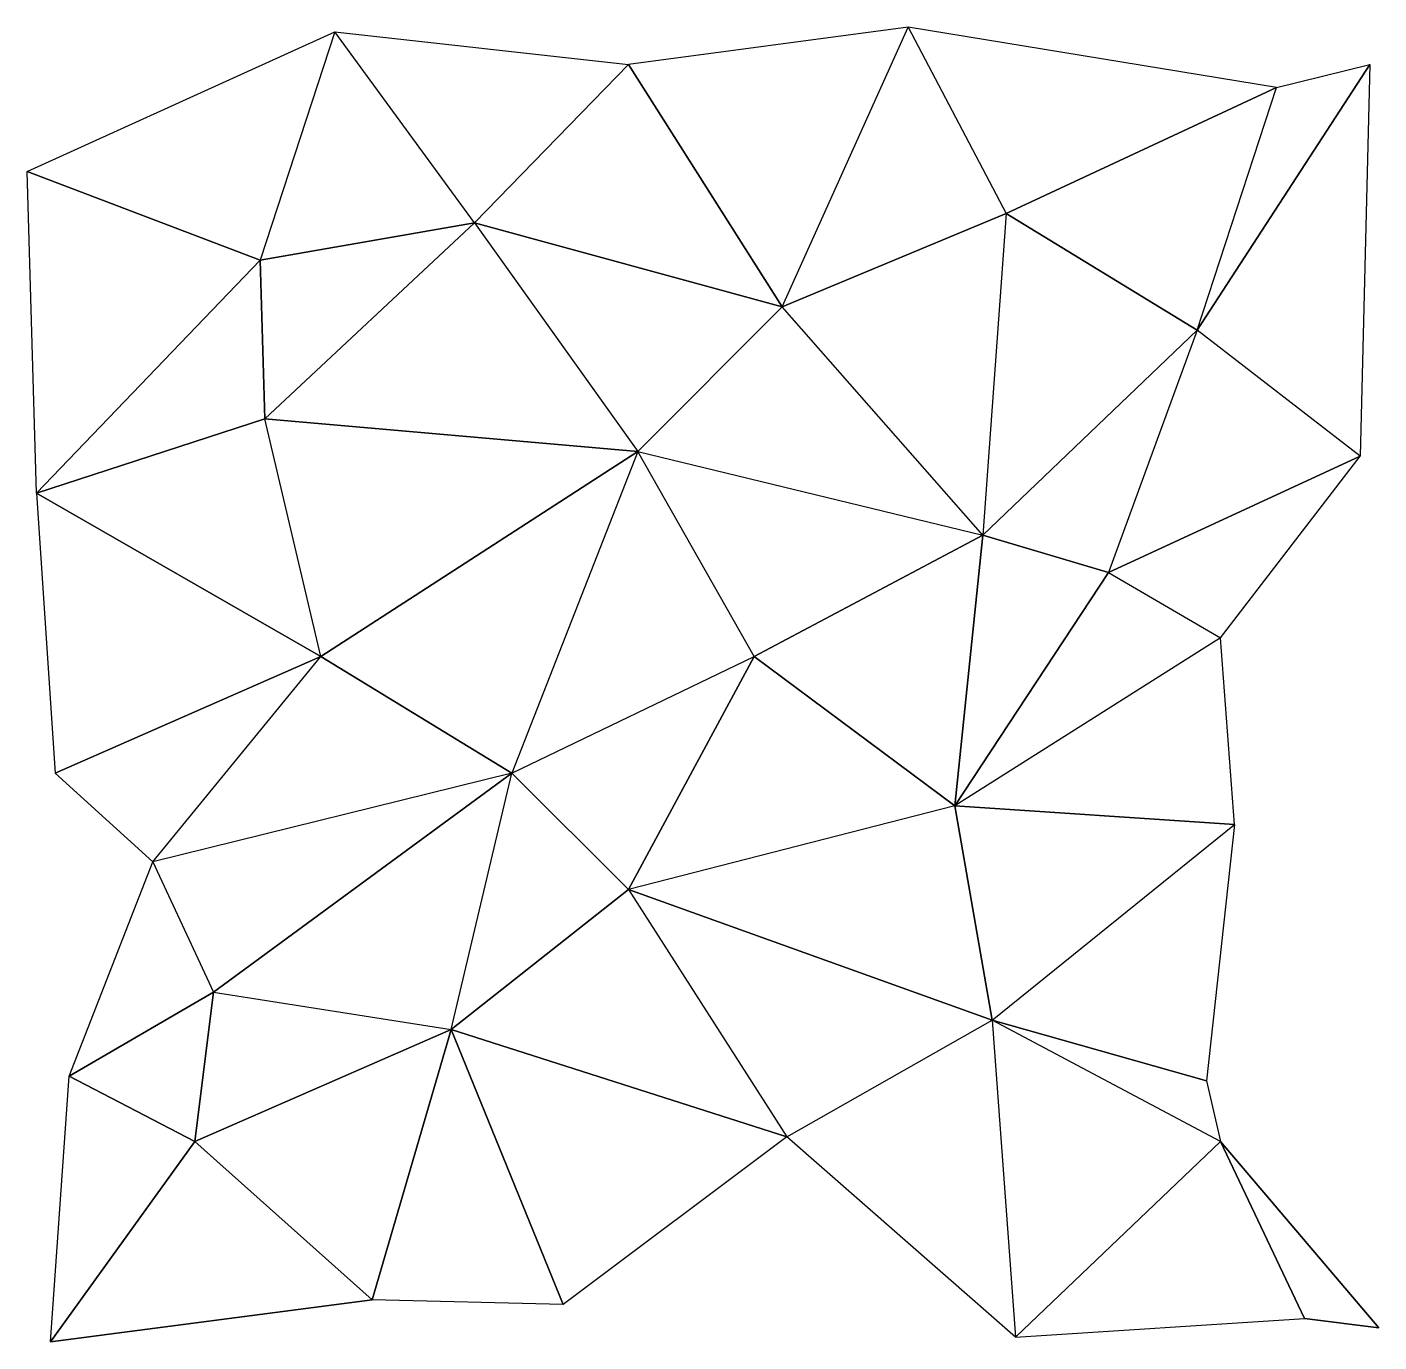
# Model space of a CAD drawing. Header units: metres. Extents: x 105.51 to 105.733, y 40.267 to 40.484.
import ezdxf

# ---------------------------------------------------------------- set-up
doc = ezdxf.new("R2010")
doc.units = ezdxf.units.M

msp = doc.modelspace()

# ---------------------------------------------------------------- linework, layer by layer
at = {"layer": 'DELAUNEY0', "color": 252}
msp.add_3dface([(105.567307, 40.274231, 0.302283), (105.514229, 40.267307, 0.29899), (105.538078, 40.300385, 0.27874)], dxfattribs=at)
at = {"layer": 'DELAUNEY1', "color": 252}
msp.add_3dface([(105.598846, 40.27346, 0.354882), (105.567307, 40.274231, 0.302283), (105.580383, 40.318848, 0.265462)], dxfattribs=at)
at = {"layer": 'DELAUNEY10', "color": 252}
msp.add_3dface([(105.721153, 40.271152, 0.315194), (105.707306, 40.300385, 0.349049), (105.733459, 40.269615, 0.332899)], dxfattribs=at)
at = {"layer": 'DELAUNEY11', "color": 252}
msp.add_3dface([(105.538078, 40.300385, 0.27874), (105.517311, 40.311153, 0.278818), (105.541153, 40.325001, 0.280323)], dxfattribs=at)
at = {"layer": 'DELAUNEY12', "color": 252}
msp.add_3dface([(105.598846, 40.27346, 0.354882), (105.580383, 40.318848, 0.265462), (105.635773, 40.301155, 0.294385)], dxfattribs=at)
at = {"layer": 'DELAUNEY13', "color": 252}
msp.add_3dface([(105.635773, 40.301155, 0.294385), (105.669617, 40.320385, 0.326538), (105.609619, 40.341923, 0.256334)], dxfattribs=at)
at = {"layer": 'DELAUNEY14', "color": 252}
msp.add_3dface([(105.707306, 40.300385, 0.349049), (105.669617, 40.320385, 0.326538), (105.705002, 40.310383, 0.369315)], dxfattribs=at)
at = {"layer": 'DELAUNEY15', "color": 252}
msp.add_3dface([(105.580383, 40.318848, 0.265462), (105.538078, 40.300385, 0.27874), (105.541153, 40.325001, 0.280323)], dxfattribs=at)
at = {"layer": 'DELAUNEY16', "color": 252}
msp.add_3dface([(105.705002, 40.310383, 0.369315), (105.669617, 40.320385, 0.326538), (105.709618, 40.352692, 0.359815)], dxfattribs=at)
at = {"layer": 'DELAUNEY17', "color": 252}
msp.add_3dface([(105.635773, 40.301155, 0.294385), (105.580383, 40.318848, 0.265462), (105.609619, 40.341923, 0.256334)], dxfattribs=at)
at = {"layer": 'DELAUNEY18', "color": 252}
msp.add_3dface([(105.541153, 40.325001, 0.280323), (105.580383, 40.318848, 0.265462), (105.590385, 40.361153, 0.250853)], dxfattribs=at)
at = {"layer": 'DELAUNEY19', "color": 252}
msp.add_3dface([(105.609619, 40.341923, 0.256334), (105.580383, 40.318848, 0.265462), (105.590385, 40.361153, 0.250853)], dxfattribs=at)
at = {"layer": 'DELAUNEY2', "color": 252}
msp.add_3dface([(105.635773, 40.301155, 0.294385), (105.598846, 40.27346, 0.354882), (105.580383, 40.318848, 0.265462)], dxfattribs=at)
at = {"layer": 'DELAUNEY20', "color": 252}
msp.add_3dface([(105.541153, 40.325001, 0.280323), (105.517311, 40.311153, 0.278818), (105.531151, 40.346539, 0.246694)], dxfattribs=at)
at = {"layer": 'DELAUNEY21', "color": 252}
msp.add_3dface([(105.531151, 40.346539, 0.246694), (105.541153, 40.325001, 0.280323), (105.590385, 40.361153, 0.250853)], dxfattribs=at)
at = {"layer": 'DELAUNEY22', "color": 252}
msp.add_3dface([(105.669617, 40.320385, 0.326538), (105.709618, 40.352692, 0.359815), (105.66346, 40.35577, 0.287866)], dxfattribs=at)
at = {"layer": 'DELAUNEY23', "color": 252}
msp.add_3dface([(105.609619, 40.341923, 0.256334), (105.669617, 40.320385, 0.326538), (105.66346, 40.35577, 0.287866)], dxfattribs=at)
at = {"layer": 'DELAUNEY24', "color": 252}
msp.add_3dface([(105.66346, 40.35577, 0.287866), (105.609619, 40.341923, 0.256334), (105.630386, 40.380386, 0.278818)], dxfattribs=at)
at = {"layer": 'DELAUNEY25', "color": 252}
msp.add_3dface([(105.514999, 40.361153, 0.254346), (105.531151, 40.346539, 0.246694), (105.558846, 40.380386, 0.243467)], dxfattribs=at)
at = {"layer": 'DELAUNEY26', "color": 252}
msp.add_3dface([(105.609619, 40.341923, 0.256334), (105.590385, 40.361153, 0.250853), (105.630386, 40.380386, 0.278818)], dxfattribs=at)
at = {"layer": 'DELAUNEY27', "color": 252}
msp.add_3dface([(105.66346, 40.35577, 0.287866), (105.709618, 40.352692, 0.359815), (105.707306, 40.383461, 0.303111)], dxfattribs=at)
at = {"layer": 'DELAUNEY28', "color": 252}
msp.add_3dface([(105.590385, 40.361153, 0.250853), (105.531151, 40.346539, 0.246694), (105.558846, 40.380386, 0.243467)], dxfattribs=at)
at = {"layer": 'DELAUNEY29', "color": 252}
msp.add_3dface([(105.531151, 40.346539, 0.246694), (105.558846, 40.380386, 0.243467), (105.514999, 40.361153, 0.254346)], dxfattribs=at)
at = {"layer": 'DELAUNEY3', "color": 252}
msp.add_3dface([(105.673462, 40.268078, 0.38508), (105.635773, 40.301155, 0.294385), (105.669617, 40.320385, 0.326538)], dxfattribs=at)
at = {"layer": 'DELAUNEY30', "color": 252}
msp.add_3dface([(105.590385, 40.361153, 0.250853), (105.558846, 40.380386, 0.243467), (105.611153, 40.41423, 0.303338)], dxfattribs=at)
at = {"layer": 'DELAUNEY31', "color": 252}
msp.add_3dface([(105.66346, 40.35577, 0.287866), (105.630386, 40.380386, 0.278818), (105.668076, 40.400383, 0.323128)], dxfattribs=at)
at = {"layer": 'DELAUNEY32', "color": 252}
msp.add_3dface([(105.590385, 40.361153, 0.250853), (105.630386, 40.380386, 0.278818), (105.611153, 40.41423, 0.303338)], dxfattribs=at)
at = {"layer": 'DELAUNEY33', "color": 252}
msp.add_3dface([(105.707306, 40.383461, 0.303111), (105.66346, 40.35577, 0.287866), (105.688843, 40.39423, 0.332809)], dxfattribs=at)
at = {"layer": 'DELAUNEY34', "color": 252}
msp.add_3dface([(105.688843, 40.39423, 0.332809), (105.66346, 40.35577, 0.287866), (105.668076, 40.400383, 0.323128)], dxfattribs=at)
at = {"layer": 'DELAUNEY35', "color": 252}
msp.add_3dface([(105.688843, 40.39423, 0.332809), (105.707306, 40.383461, 0.303111), (105.730385, 40.41346, 0.369217)], dxfattribs=at)
at = {"layer": 'DELAUNEY36', "color": 252}
msp.add_3dface([(105.514999, 40.361153, 0.254346), (105.558846, 40.380386, 0.243467), (105.511925, 40.407307, 0.268418)], dxfattribs=at)
at = {"layer": 'DELAUNEY37', "color": 252}
msp.add_3dface([(105.688843, 40.39423, 0.332809), (105.668076, 40.400383, 0.323128), (105.703461, 40.434231, 0.375447)], dxfattribs=at)
at = {"layer": 'DELAUNEY38', "color": 252}
msp.add_3dface([(105.668076, 40.400383, 0.323128), (105.630386, 40.380386, 0.278818), (105.611153, 40.41423, 0.303338)], dxfattribs=at)
at = {"layer": 'DELAUNEY39', "color": 252}
msp.add_3dface([(105.511925, 40.407307, 0.268418), (105.558846, 40.380386, 0.243467), (105.549614, 40.419617, 0.289999)], dxfattribs=at)
at = {"layer": 'DELAUNEY4', "color": 252}
msp.add_3dface([(105.673462, 40.268078, 0.38508), (105.721153, 40.271152, 0.315194), (105.707306, 40.300385, 0.349049)], dxfattribs=at)
at = {"layer": 'DELAUNEY40', "color": 252}
msp.add_3dface([(105.611153, 40.41423, 0.303338), (105.558846, 40.380386, 0.243467), (105.549614, 40.419617, 0.289999)], dxfattribs=at)
at = {"layer": 'DELAUNEY41', "color": 252}
msp.add_3dface([(105.511925, 40.407307, 0.268418), (105.549614, 40.419617, 0.289999), (105.548843, 40.44577, 0.298354)], dxfattribs=at)
at = {"layer": 'DELAUNEY42', "color": 252}
msp.add_3dface([(105.611153, 40.41423, 0.303338), (105.549614, 40.419617, 0.289999), (105.584229, 40.451923, 0.343461)], dxfattribs=at)
at = {"layer": 'DELAUNEY43', "color": 252}
msp.add_3dface([(105.688843, 40.39423, 0.332809), (105.730385, 40.41346, 0.369217), (105.703461, 40.434231, 0.375447)], dxfattribs=at)
at = {"layer": 'DELAUNEY44', "color": 252}
msp.add_3dface([(105.611153, 40.41423, 0.303338), (105.668076, 40.400383, 0.323128), (105.635002, 40.438076, 0.3107)], dxfattribs=at)
at = {"layer": 'DELAUNEY45', "color": 252}
msp.add_3dface([(105.611153, 40.41423, 0.303338), (105.635002, 40.438076, 0.3107), (105.584229, 40.451923, 0.343461)], dxfattribs=at)
at = {"layer": 'DELAUNEY46', "color": 252}
msp.add_3dface([(105.668076, 40.400383, 0.323128), (105.635002, 40.438076, 0.3107), (105.671921, 40.453461, 0.365362)], dxfattribs=at)
at = {"layer": 'DELAUNEY47', "color": 252}
msp.add_3dface([(105.730385, 40.41346, 0.369217), (105.703461, 40.434231, 0.375447), (105.731926, 40.478077, 0.3048)], dxfattribs=at)
at = {"layer": 'DELAUNEY48', "color": 252}
msp.add_3dface([(105.668076, 40.400383, 0.323128), (105.703461, 40.434231, 0.375447), (105.671921, 40.453461, 0.365362)], dxfattribs=at)
at = {"layer": 'DELAUNEY49', "color": 252}
msp.add_3dface([(105.549614, 40.419617, 0.289999), (105.584229, 40.451923, 0.343461), (105.548843, 40.44577, 0.298354)], dxfattribs=at)
at = {"layer": 'DELAUNEY5', "color": 252}
msp.add_3dface([(105.721153, 40.271152, 0.315194), (105.733459, 40.269615, 0.332899), (105.707306, 40.300385, 0.349049)], dxfattribs=at)
at = {"layer": 'DELAUNEY50', "color": 252}
msp.add_3dface([(105.671921, 40.453461, 0.365362), (105.703461, 40.434231, 0.375447), (105.716537, 40.474232, 0.329539)], dxfattribs=at)
at = {"layer": 'DELAUNEY51', "color": 252}
msp.add_3dface([(105.671921, 40.453461, 0.365362), (105.635002, 40.438076, 0.3107), (105.655769, 40.48423, 0.360903)], dxfattribs=at)
at = {"layer": 'DELAUNEY52', "color": 252}
msp.add_3dface([(105.548843, 40.44577, 0.298354), (105.511925, 40.407307, 0.268418), (105.510384, 40.460384, 0.270299)], dxfattribs=at)
at = {"layer": 'DELAUNEY53', "color": 252}
msp.add_3dface([(105.548843, 40.44577, 0.298354), (105.584229, 40.451923, 0.343461), (105.561157, 40.483463, 0.340498)], dxfattribs=at)
at = {"layer": 'DELAUNEY54', "color": 252}
msp.add_3dface([(105.548843, 40.44577, 0.298354), (105.510384, 40.460384, 0.270299), (105.561157, 40.483463, 0.340498)], dxfattribs=at)
at = {"layer": 'DELAUNEY55', "color": 252}
msp.add_3dface([(105.584229, 40.451923, 0.343461), (105.635002, 40.438076, 0.3107), (105.609619, 40.478077, 0.36244)], dxfattribs=at)
at = {"layer": 'DELAUNEY56', "color": 252}
msp.add_3dface([(105.731926, 40.478077, 0.3048), (105.703461, 40.434231, 0.375447), (105.716537, 40.474232, 0.329539)], dxfattribs=at)
at = {"layer": 'DELAUNEY57', "color": 252}
msp.add_3dface([(105.609619, 40.478077, 0.36244), (105.584229, 40.451923, 0.343461), (105.561157, 40.483463, 0.340498)], dxfattribs=at)
at = {"layer": 'DELAUNEY58', "color": 252}
msp.add_3dface([(105.609619, 40.478077, 0.36244), (105.635002, 40.438076, 0.3107), (105.655769, 40.48423, 0.360903)], dxfattribs=at)
at = {"layer": 'DELAUNEY59', "color": 252}
msp.add_3dface([(105.671921, 40.453461, 0.365362), (105.716537, 40.474232, 0.329539), (105.655769, 40.48423, 0.360903)], dxfattribs=at)
at = {"layer": 'DELAUNEY6', "color": 252}
msp.add_3dface([(105.538078, 40.300385, 0.27874), (105.514229, 40.267307, 0.29899), (105.567307, 40.274231, 0.302283)], dxfattribs=at)
at = {"layer": 'DELAUNEY7', "color": 252}
msp.add_3dface([(105.538078, 40.300385, 0.27874), (105.514229, 40.267307, 0.29899), (105.517311, 40.311153, 0.278818)], dxfattribs=at)
at = {"layer": 'DELAUNEY8', "color": 252}
msp.add_3dface([(105.567307, 40.274231, 0.302283), (105.538078, 40.300385, 0.27874), (105.580383, 40.318848, 0.265462)], dxfattribs=at)
at = {"layer": 'DELAUNEY9', "color": 252}
msp.add_3dface([(105.673462, 40.268078, 0.38508), (105.707306, 40.300385, 0.349049), (105.669617, 40.320385, 0.326538)], dxfattribs=at)

doc.saveas('drawing.dxf')
